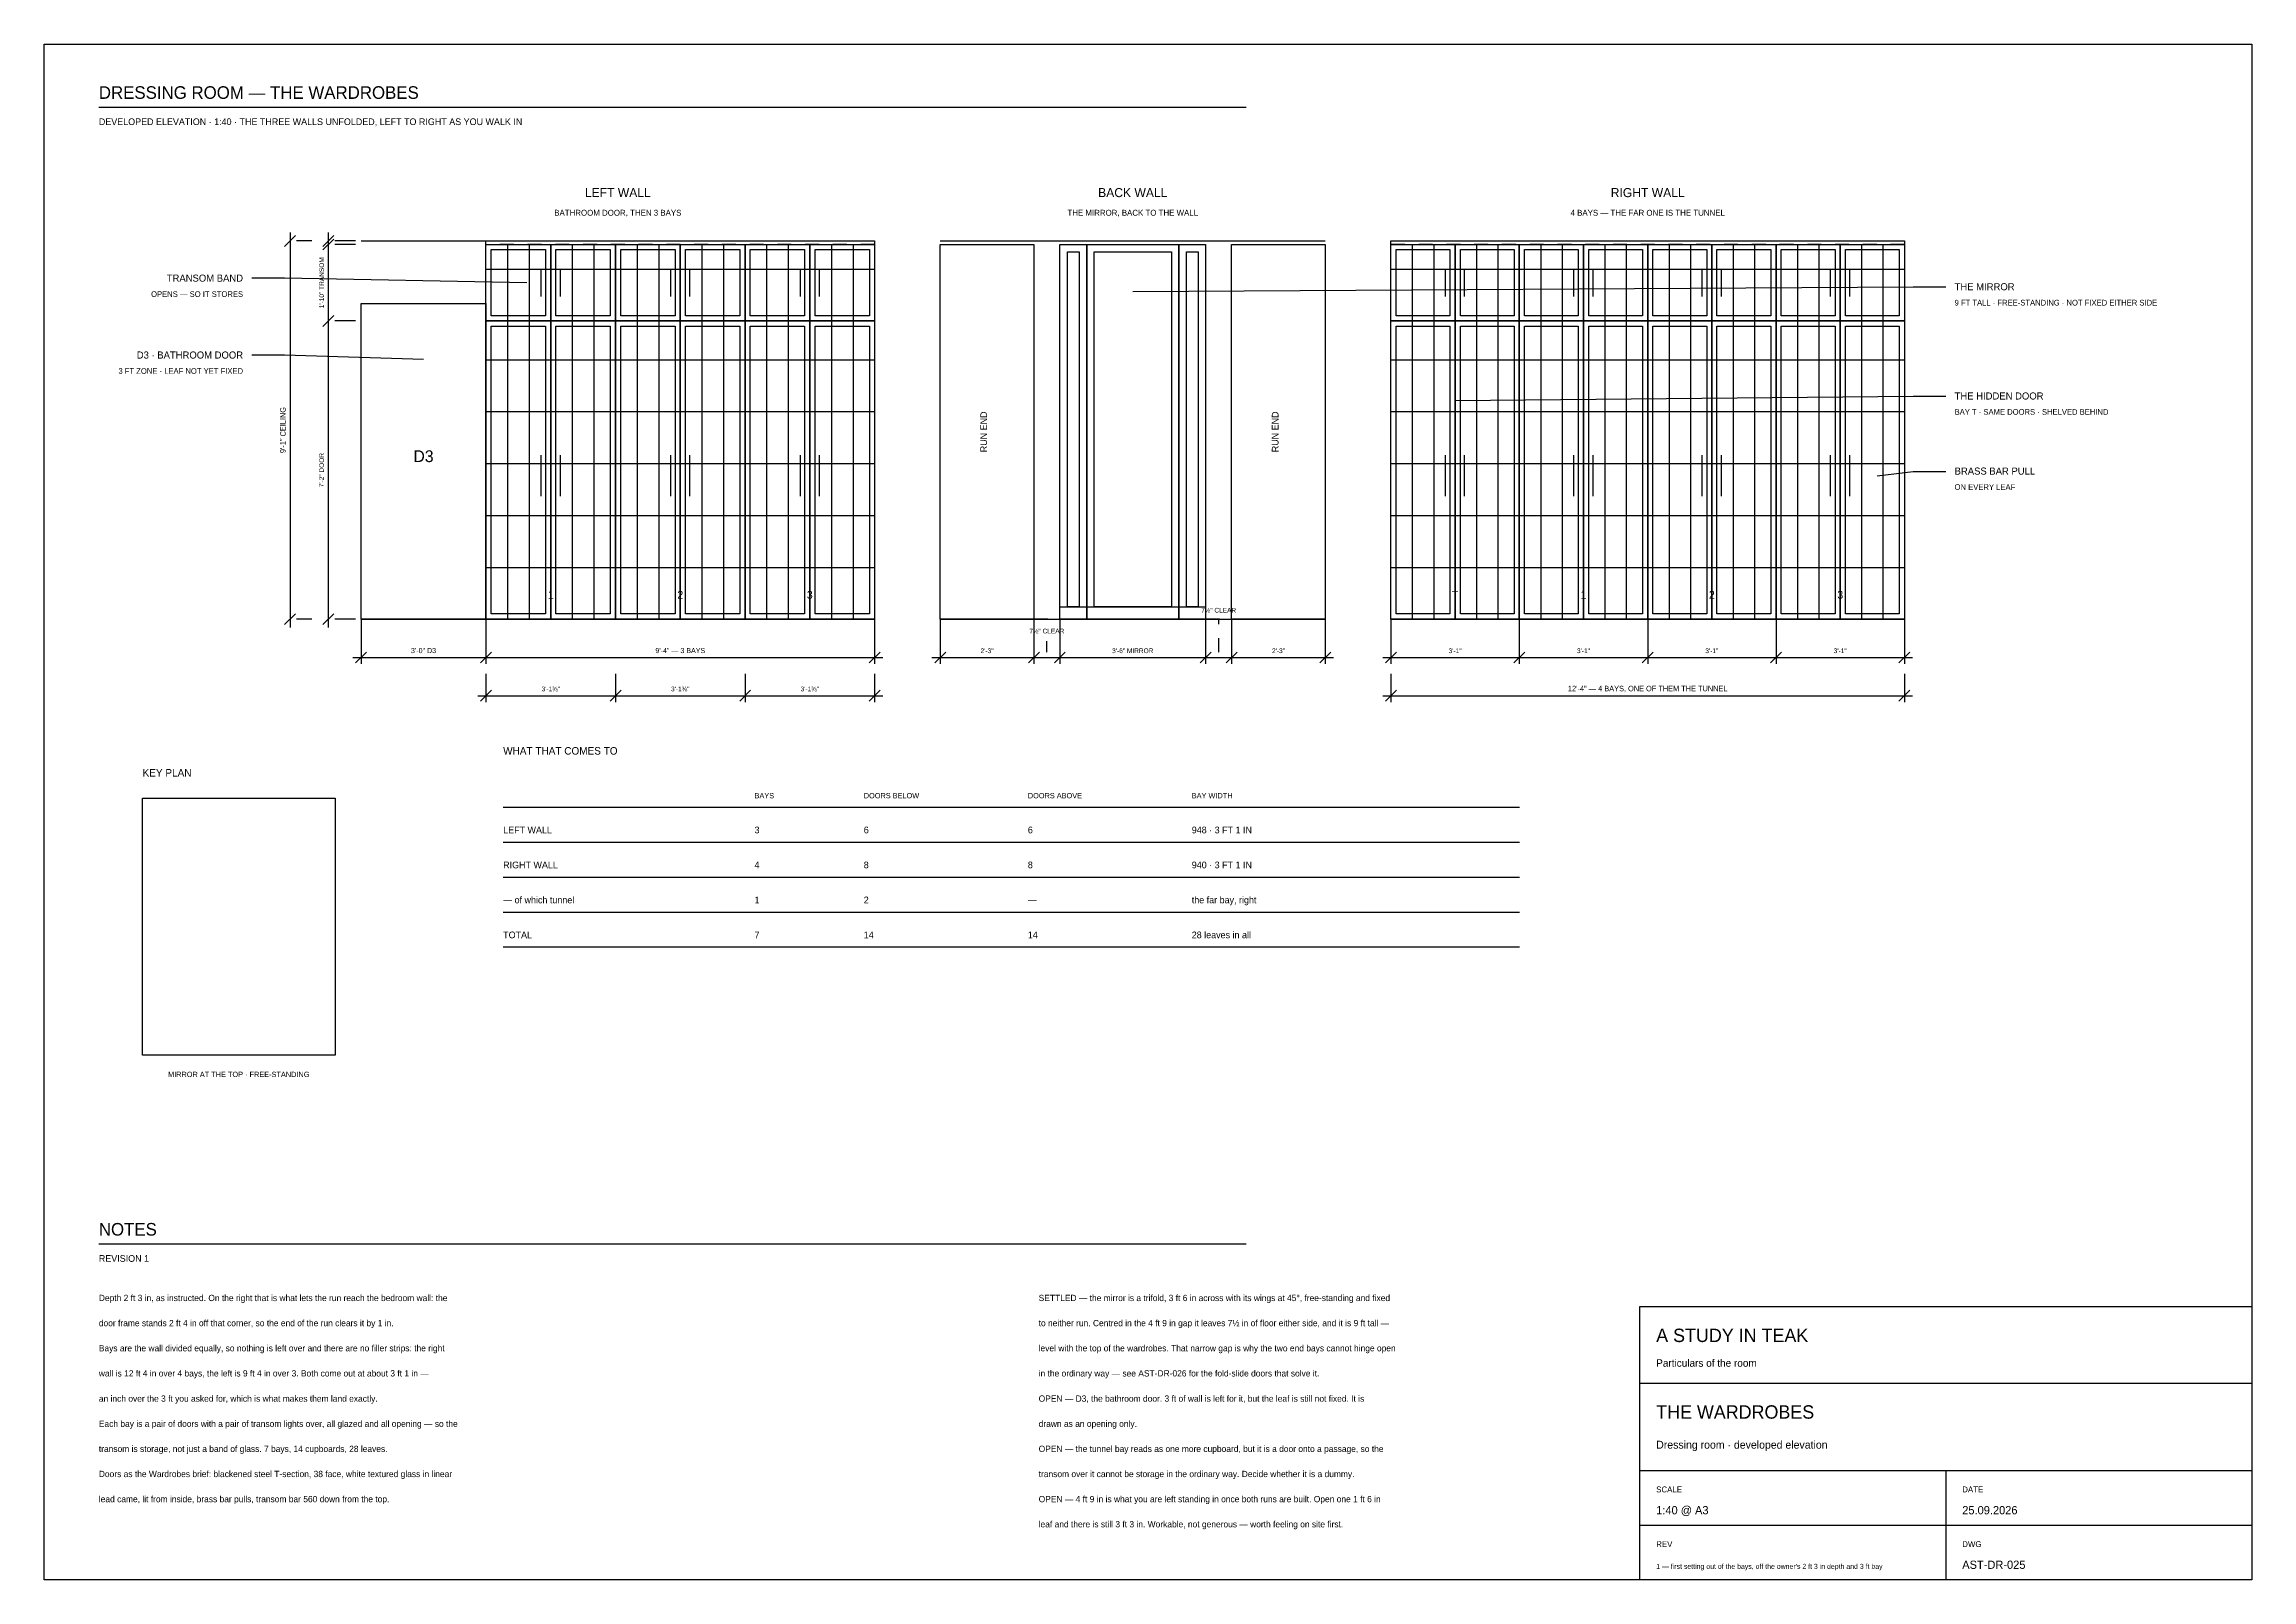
# Model space of a CAD drawing. Header units: inches. Extents: x 0.3 to 16.2, y 0.3 to 11.4.
import ezdxf
from ezdxf.enums import TextEntityAlignment as Align

# ---------------------------------------------------------------- set-up
doc = ezdxf.new("R2010")
doc.units = ezdxf.units.IN
doc.header["$LTSCALE"] = 0.009843
doc.header["$MEASUREMENT"] = 0
doc.linetypes.add('DASHED', pattern=[0.6, 0.5, -0.1])
for name, color, linetype in [('DIMENSIONS', 1, 'Continuous'), ('GEOMETRY', 7, 'Continuous'), ('TEXT', 7, 'Continuous')]:
    doc.layers.add(name, color=color, linetype=linetype)

msp = doc.modelspace()

# ---------------------------------------------------------------- linework, layer by layer
at = {"layer": 'DIMENSIONS'}
for p, q in [((2.047, 9.921), (2.126, 10)), ((2.087, 10.02), (2.087, 7.176)), ((2.244, 9.961), (2.134, 9.961)), ((2.323, 9.921), (2.402, 10)), ((2.323, 9.896), (2.402, 9.974)), ((2.362, 10.02), (2.362, 7.176)), ((2.559, 9.961), (2.409, 9.961)), ((2.559, 9.935), (2.409, 9.935)), ((2.323, 9.344), (2.402, 9.423)), ((2.559, 9.384), (2.409, 9.384)), ((2.047, 7.196), (2.126, 7.275)), ((2.244, 7.235), (2.134, 7.235)), ((2.323, 7.196), (2.402, 7.275)), ((2.559, 7.235), (2.409, 7.235)), ((2.598, 7.235), (2.598, 6.913)), ((3.498, 7.235), (3.498, 6.913)), ((6.298, 7.235), (6.298, 6.913)), ((6.77, 7.235), (6.77, 6.913)), ((7.446, 7.235), (7.446, 6.913)), ((7.633, 7.235), (7.633, 6.913)), ((8.683, 7.235), (8.683, 6.913)), ((8.87, 7.235), (8.87, 6.913)), ((9.545, 7.235), (9.545, 6.913)), ((10.018, 7.235), (10.018, 6.913)), ((10.943, 7.235), (10.943, 6.913)), ((11.868, 7.235), (11.868, 6.913)), ((12.793, 7.235), (12.793, 6.913)), ((13.717, 7.235), (13.717, 6.913)), ((2.559, 6.92), (2.638, 6.999)), ((3.459, 6.92), (3.537, 6.999)), ((6.259, 6.92), (6.337, 6.999)), ((6.731, 6.92), (6.81, 6.999)), ((7.407, 6.92), (7.485, 6.999)), ((7.594, 6.92), (7.672, 6.999)), ((8.644, 6.92), (8.722, 6.999)), ((8.831, 6.92), (8.909, 6.999)), ((9.506, 6.92), (9.585, 6.999)), ((9.978, 6.92), (10.057, 6.999)), ((10.903, 6.92), (10.982, 6.999)), ((11.828, 6.92), (11.907, 6.999)), ((12.753, 6.92), (12.832, 6.999)), ((13.678, 6.92), (13.757, 6.999)), ((2.539, 6.96), (6.357, 6.96)), ((3.498, 6.842), (3.498, 6.637)), ((4.431, 6.842), (4.431, 6.637)), ((5.365, 6.842), (5.365, 6.637)), ((6.298, 6.842), (6.298, 6.637)), ((6.711, 6.96), (9.604, 6.96)), ((9.959, 6.96), (13.776, 6.96)), ((10.018, 6.842), (10.018, 6.637)), ((13.717, 6.842), (13.717, 6.637)), ((3.439, 6.684), (6.357, 6.684)), ((3.459, 6.645), (3.537, 6.724)), ((4.392, 6.645), (4.471, 6.724)), ((5.326, 6.645), (5.404, 6.724)), ((6.259, 6.645), (6.337, 6.724)), ((9.959, 6.684), (13.776, 6.684)), ((9.978, 6.645), (10.057, 6.724)), ((13.678, 6.645), (13.757, 6.724))]:
    msp.add_line(p, q, dxfattribs=at)
at = {"layer": 'DIMENSIONS', "linetype": 'DASHED'}
for p, q in [((8.777, 6.999), (8.777, 7.228)), ((7.539, 6.999), (7.539, 7.078))]:
    msp.add_line(p, q, dxfattribs=at)
at = {"layer": 'GEOMETRY'}
for p, q in [((0.709, 10.925), (8.976, 10.925)), ((2.598, 9.961), (6.298, 9.961)), ((3.654, 9.935), (3.654, 9.384)), ((3.809, 9.935), (3.809, 9.384)), ((4.12, 9.935), (4.12, 9.384)), ((4.276, 9.935), (4.276, 9.384)), ((4.587, 9.935), (4.587, 9.384)), ((4.743, 9.935), (4.743, 9.384)), ((5.054, 9.935), (5.054, 9.384)), ((5.209, 9.935), (5.209, 9.384)), ((5.52, 9.935), (5.52, 9.384)), ((5.676, 9.935), (5.676, 9.384)), ((5.987, 9.935), (5.987, 9.384)), ((6.143, 9.935), (6.143, 9.384)), ((6.771, 9.961), (9.545, 9.961)), ((10.018, 9.961), (13.718, 9.961)), ((10.172, 9.935), (10.172, 9.384)), ((10.326, 9.935), (10.326, 9.384)), ((10.634, 9.935), (10.634, 9.384)), ((10.789, 9.935), (10.789, 9.384)), ((11.097, 9.935), (11.097, 9.384)), ((11.251, 9.935), (11.251, 9.384)), ((11.559, 9.935), (11.559, 9.384)), ((11.713, 9.935), (11.713, 9.384)), ((12.022, 9.935), (12.022, 9.384)), ((12.176, 9.935), (12.176, 9.384)), ((12.484, 9.935), (12.484, 9.384)), ((12.638, 9.935), (12.638, 9.384)), ((12.947, 9.935), (12.947, 9.384)), ((13.101, 9.935), (13.101, 9.384)), ((13.409, 9.935), (13.409, 9.384)), ((13.563, 9.935), (13.563, 9.384)), ((3.498, 9.758), (3.965, 9.758)), ((3.896, 9.561), (3.896, 9.758)), ((3.965, 9.758), (4.431, 9.758)), ((4.034, 9.561), (4.034, 9.758)), ((4.431, 9.758), (4.898, 9.758)), ((4.829, 9.561), (4.829, 9.758)), ((4.898, 9.758), (5.365, 9.758)), ((4.967, 9.561), (4.967, 9.758)), ((5.365, 9.758), (5.832, 9.758)), ((5.763, 9.561), (5.763, 9.758)), ((5.832, 9.758), (6.298, 9.758)), ((5.9, 9.561), (5.9, 9.758)), ((10.018, 9.758), (10.48, 9.758)), ((10.411, 9.561), (10.411, 9.758)), ((10.48, 9.758), (10.943, 9.758)), ((10.549, 9.561), (10.549, 9.758)), ((10.943, 9.758), (11.405, 9.758)), ((11.336, 9.561), (11.336, 9.758)), ((11.405, 9.758), (11.868, 9.758)), ((11.474, 9.561), (11.474, 9.758)), ((11.868, 9.758), (12.33, 9.758)), ((12.261, 9.561), (12.261, 9.758)), ((12.33, 9.758), (12.793, 9.758)), ((12.399, 9.561), (12.399, 9.758)), ((12.793, 9.758), (13.255, 9.758)), ((13.186, 9.561), (13.186, 9.758)), ((13.255, 9.758), (13.718, 9.758)), ((13.324, 9.561), (13.324, 9.758)), ((3.654, 9.384), (3.654, 7.235)), ((3.809, 9.384), (3.809, 7.235)), ((4.12, 9.384), (4.12, 7.235)), ((4.276, 9.384), (4.276, 7.235)), ((4.587, 9.384), (4.587, 7.235)), ((4.743, 9.384), (4.743, 7.235)), ((5.054, 9.384), (5.054, 7.235)), ((5.209, 9.384), (5.209, 7.235)), ((5.52, 9.384), (5.52, 7.235)), ((5.676, 9.384), (5.676, 7.235)), ((5.987, 9.384), (5.987, 7.235)), ((6.143, 9.384), (6.143, 7.235)), ((10.172, 9.384), (10.172, 7.235)), ((10.326, 9.384), (10.326, 7.235)), ((10.634, 9.384), (10.634, 7.235)), ((10.789, 9.384), (10.789, 7.235)), ((11.097, 9.384), (11.097, 7.235)), ((11.251, 9.384), (11.251, 7.235)), ((11.559, 9.384), (11.559, 7.235)), ((11.713, 9.384), (11.713, 7.235)), ((12.022, 9.384), (12.022, 7.235)), ((12.176, 9.384), (12.176, 7.235)), ((12.484, 9.384), (12.484, 7.235)), ((12.638, 9.384), (12.638, 7.235)), ((12.947, 9.384), (12.947, 7.235)), ((13.101, 9.384), (13.101, 7.235)), ((13.409, 9.384), (13.409, 7.235)), ((13.563, 9.384), (13.563, 7.235)), ((3.498, 9.105), (3.965, 9.105)), ((3.965, 9.105), (4.431, 9.105)), ((4.431, 9.105), (4.898, 9.105)), ((4.898, 9.105), (5.365, 9.105)), ((5.365, 9.105), (5.832, 9.105)), ((5.832, 9.105), (6.298, 9.105)), ((10.018, 9.105), (10.48, 9.105)), ((10.48, 9.105), (10.943, 9.105)), ((10.943, 9.105), (11.405, 9.105)), ((11.405, 9.105), (11.868, 9.105)), ((11.868, 9.105), (12.33, 9.105)), ((12.33, 9.105), (12.793, 9.105)), ((12.793, 9.105), (13.255, 9.105)), ((13.255, 9.105), (13.718, 9.105)), ((3.498, 8.731), (3.965, 8.731)), ((3.965, 8.731), (4.431, 8.731)), ((4.431, 8.731), (4.898, 8.731)), ((4.898, 8.731), (5.365, 8.731)), ((5.365, 8.731), (5.832, 8.731)), ((5.832, 8.731), (6.298, 8.731)), ((10.018, 8.731), (10.48, 8.731)), ((10.48, 8.731), (10.943, 8.731)), ((10.943, 8.731), (11.405, 8.731)), ((11.405, 8.731), (11.868, 8.731)), ((11.868, 8.731), (12.33, 8.731)), ((12.33, 8.731), (12.793, 8.731)), ((12.793, 8.731), (13.255, 8.731)), ((13.255, 8.731), (13.718, 8.731)), ((3.498, 8.357), (3.965, 8.357)), ((3.896, 8.121), (3.896, 8.416)), ((3.965, 8.357), (4.431, 8.357)), ((4.034, 8.121), (4.034, 8.416)), ((4.431, 8.357), (4.898, 8.357)), ((4.829, 8.121), (4.829, 8.416)), ((4.898, 8.357), (5.365, 8.357)), ((4.967, 8.121), (4.967, 8.416)), ((5.365, 8.357), (5.832, 8.357)), ((5.763, 8.121), (5.763, 8.416)), ((5.832, 8.357), (6.298, 8.357)), ((5.9, 8.121), (5.9, 8.416)), ((10.018, 8.357), (10.48, 8.357)), ((10.411, 8.121), (10.411, 8.416)), ((10.48, 8.357), (10.943, 8.357)), ((10.549, 8.121), (10.549, 8.416)), ((10.943, 8.357), (11.405, 8.357)), ((11.336, 8.121), (11.336, 8.416)), ((11.405, 8.357), (11.868, 8.357)), ((11.474, 8.121), (11.474, 8.416)), ((11.868, 8.357), (12.33, 8.357)), ((12.261, 8.121), (12.261, 8.416)), ((12.33, 8.357), (12.793, 8.357)), ((12.399, 8.121), (12.399, 8.416)), ((12.793, 8.357), (13.255, 8.357)), ((13.186, 8.121), (13.186, 8.416)), ((13.255, 8.357), (13.718, 8.357)), ((13.324, 8.121), (13.324, 8.416)), ((3.498, 7.983), (3.965, 7.983)), ((3.965, 7.983), (4.431, 7.983)), ((4.431, 7.983), (4.898, 7.983)), ((4.898, 7.983), (5.365, 7.983)), ((5.365, 7.983), (5.832, 7.983)), ((5.832, 7.983), (6.298, 7.983)), ((10.018, 7.983), (10.48, 7.983)), ((10.48, 7.983), (10.943, 7.983)), ((10.943, 7.983), (11.405, 7.983)), ((11.405, 7.983), (11.868, 7.983)), ((11.868, 7.983), (12.33, 7.983)), ((12.33, 7.983), (12.793, 7.983)), ((12.793, 7.983), (13.255, 7.983)), ((13.255, 7.983), (13.718, 7.983)), ((3.498, 7.609), (3.965, 7.609)), ((3.965, 7.609), (4.431, 7.609)), ((4.431, 7.609), (4.898, 7.609)), ((4.898, 7.609), (5.365, 7.609)), ((5.365, 7.609), (5.832, 7.609)), ((5.832, 7.609), (6.298, 7.609)), ((10.018, 7.609), (10.48, 7.609)), ((10.48, 7.609), (10.943, 7.609)), ((10.943, 7.609), (11.405, 7.609)), ((11.405, 7.609), (11.868, 7.609)), ((11.868, 7.609), (12.33, 7.609)), ((12.33, 7.609), (12.793, 7.609)), ((12.793, 7.609), (13.255, 7.609)), ((13.255, 7.609), (13.718, 7.609)), ((2.598, 7.235), (6.298, 7.235)), ((6.771, 7.235), (9.545, 7.235)), ((10.018, 7.235), (13.718, 7.235)), ((3.622, 5.882), (10.945, 5.882)), ((3.622, 5.63), (10.945, 5.63)), ((3.622, 5.378), (10.945, 5.378)), ((3.622, 5.126), (10.945, 5.126)), ((3.622, 4.874), (10.945, 4.874)), ((0.709, 2.736), (8.976, 2.736)), ((11.811, 1.732), (16.22, 1.732)), ((11.811, 1.102), (16.22, 1.102)), ((14.016, 1.102), (14.016, 0.315)), ((11.811, 0.709), (16.22, 0.709))]:
    msp.add_line(p, q, dxfattribs=at)
at = {"layer": 'GEOMETRY', "linetype": 'DASHED'}
for p, q in [((7.446, 7.239), (7.633, 7.239)), ((8.683, 7.239), (8.87, 7.239))]:
    msp.add_line(p, q, dxfattribs=at)
at = {"layer": 'GEOMETRY'}
for points in [[(0.315, 11.378), (16.22, 11.378), (16.22, 0.315), (0.315, 0.315), (0.315, 11.378)], [(3.498, 9.935), (3.965, 9.935), (3.965, 9.384), (3.498, 9.384), (3.498, 9.935)], [(3.535, 9.898), (3.927, 9.898), (3.927, 9.421), (3.535, 9.421), (3.535, 9.898)], [(3.965, 9.935), (4.431, 9.935), (4.431, 9.384), (3.965, 9.384), (3.965, 9.935)], [(4.002, 9.898), (4.394, 9.898), (4.394, 9.421), (4.002, 9.421), (4.002, 9.898)], [(4.431, 9.935), (4.898, 9.935), (4.898, 9.384), (4.431, 9.384), (4.431, 9.935)], [(4.469, 9.898), (4.861, 9.898), (4.861, 9.421), (4.469, 9.421), (4.469, 9.898)], [(4.898, 9.935), (5.365, 9.935), (5.365, 9.384), (4.898, 9.384), (4.898, 9.935)], [(4.936, 9.898), (5.327, 9.898), (5.327, 9.421), (4.936, 9.421), (4.936, 9.898)], [(5.365, 9.935), (5.832, 9.935), (5.832, 9.384), (5.365, 9.384), (5.365, 9.935)], [(5.402, 9.898), (5.794, 9.898), (5.794, 9.421), (5.402, 9.421), (5.402, 9.898)], [(5.832, 9.935), (6.298, 9.935), (6.298, 9.384), (5.832, 9.384), (5.832, 9.935)], [(5.869, 9.898), (6.261, 9.898), (6.261, 9.421), (5.869, 9.421), (5.869, 9.898)], [(6.771, 9.935), (7.446, 9.935), (7.446, 7.235), (6.771, 7.235), (6.771, 9.935)], [(7.633, 9.935), (7.826, 9.935), (7.826, 7.235), (7.633, 7.235), (7.633, 9.935)], [(7.687, 9.881), (7.772, 9.881), (7.772, 7.324), (7.687, 7.324), (7.687, 9.881)], [(7.826, 9.935), (8.49, 9.935), (8.49, 7.235), (7.826, 7.235), (7.826, 9.935)], [(7.88, 9.881), (8.436, 9.881), (8.436, 7.324), (7.88, 7.324), (7.88, 9.881)], [(8.49, 9.935), (8.683, 9.935), (8.683, 7.235), (8.49, 7.235), (8.49, 9.935)], [(8.544, 9.881), (8.629, 9.881), (8.629, 7.324), (8.544, 7.324), (8.544, 9.881)], [(8.87, 9.935), (9.545, 9.935), (9.545, 7.235), (8.87, 7.235), (8.87, 9.935)], [(10.018, 9.935), (10.48, 9.935), (10.48, 9.384), (10.018, 9.384), (10.018, 9.935)], [(10.055, 9.898), (10.443, 9.898), (10.443, 9.421), (10.055, 9.421), (10.055, 9.898)], [(10.48, 9.935), (10.943, 9.935), (10.943, 9.384), (10.48, 9.384), (10.48, 9.935)], [(10.518, 9.898), (10.905, 9.898), (10.905, 9.421), (10.518, 9.421), (10.518, 9.898)], [(10.943, 9.935), (11.405, 9.935), (11.405, 9.384), (10.943, 9.384), (10.943, 9.935)], [(10.98, 9.898), (11.368, 9.898), (11.368, 9.421), (10.98, 9.421), (10.98, 9.898)], [(11.405, 9.935), (11.868, 9.935), (11.868, 9.384), (11.405, 9.384), (11.405, 9.935)], [(11.443, 9.898), (11.83, 9.898), (11.83, 9.421), (11.443, 9.421), (11.443, 9.898)], [(11.868, 9.935), (12.33, 9.935), (12.33, 9.384), (11.868, 9.384), (11.868, 9.935)], [(11.905, 9.898), (12.293, 9.898), (12.293, 9.421), (11.905, 9.421), (11.905, 9.898)], [(12.33, 9.935), (12.793, 9.935), (12.793, 9.384), (12.33, 9.384), (12.33, 9.935)], [(12.367, 9.898), (12.755, 9.898), (12.755, 9.421), (12.367, 9.421), (12.367, 9.898)], [(12.793, 9.935), (13.255, 9.935), (13.255, 9.384), (12.793, 9.384), (12.793, 9.935)], [(12.83, 9.898), (13.218, 9.898), (13.218, 9.421), (12.83, 9.421), (12.83, 9.898)], [(13.255, 9.935), (13.718, 9.935), (13.718, 9.384), (13.255, 9.384), (13.255, 9.935)], [(13.292, 9.898), (13.68, 9.898), (13.68, 9.421), (13.292, 9.421), (13.292, 9.898)], [(3.793, 9.659), (2.047, 9.691), (1.811, 9.691)], [(8.158, 9.597), (13.78, 9.629), (14.016, 9.629)], [(2.598, 9.51), (3.498, 9.51), (3.498, 7.235), (2.598, 7.235), (2.598, 9.51)], [(3.498, 9.384), (3.965, 9.384), (3.965, 7.235), (3.498, 7.235), (3.498, 9.384)], [(3.535, 9.346), (3.927, 9.346), (3.927, 7.273), (3.535, 7.273), (3.535, 9.346)], [(3.965, 9.384), (4.431, 9.384), (4.431, 7.235), (3.965, 7.235), (3.965, 9.384)], [(4.002, 9.346), (4.394, 9.346), (4.394, 7.273), (4.002, 7.273), (4.002, 9.346)], [(4.431, 9.384), (4.898, 9.384), (4.898, 7.235), (4.431, 7.235), (4.431, 9.384)], [(4.469, 9.346), (4.861, 9.346), (4.861, 7.273), (4.469, 7.273), (4.469, 9.346)], [(4.898, 9.384), (5.365, 9.384), (5.365, 7.235), (4.898, 7.235), (4.898, 9.384)], [(4.936, 9.346), (5.327, 9.346), (5.327, 7.273), (4.936, 7.273), (4.936, 9.346)], [(5.365, 9.384), (5.832, 9.384), (5.832, 7.235), (5.365, 7.235), (5.365, 9.384)], [(5.402, 9.346), (5.794, 9.346), (5.794, 7.273), (5.402, 7.273), (5.402, 9.346)], [(5.832, 9.384), (6.298, 9.384), (6.298, 7.235), (5.832, 7.235), (5.832, 9.384)], [(5.869, 9.346), (6.261, 9.346), (6.261, 7.273), (5.869, 7.273), (5.869, 9.346)], [(10.018, 9.384), (10.48, 9.384), (10.48, 7.235), (10.018, 7.235), (10.018, 9.384)], [(10.055, 9.346), (10.443, 9.346), (10.443, 7.273), (10.055, 7.273), (10.055, 9.346)], [(10.48, 9.384), (10.943, 9.384), (10.943, 7.235), (10.48, 7.235), (10.48, 9.384)], [(10.518, 9.346), (10.905, 9.346), (10.905, 7.273), (10.518, 7.273), (10.518, 9.346)], [(10.943, 9.384), (11.405, 9.384), (11.405, 7.235), (10.943, 7.235), (10.943, 9.384)], [(10.98, 9.346), (11.368, 9.346), (11.368, 7.273), (10.98, 7.273), (10.98, 9.346)], [(11.405, 9.384), (11.868, 9.384), (11.868, 7.235), (11.405, 7.235), (11.405, 9.384)], [(11.443, 9.346), (11.83, 9.346), (11.83, 7.273), (11.443, 7.273), (11.443, 9.346)], [(11.868, 9.384), (12.33, 9.384), (12.33, 7.235), (11.868, 7.235), (11.868, 9.384)], [(11.905, 9.346), (12.293, 9.346), (12.293, 7.273), (11.905, 7.273), (11.905, 9.346)], [(12.33, 9.384), (12.793, 9.384), (12.793, 7.235), (12.33, 7.235), (12.33, 9.384)], [(12.367, 9.346), (12.755, 9.346), (12.755, 7.273), (12.367, 7.273), (12.367, 9.346)], [(12.793, 9.384), (13.255, 9.384), (13.255, 7.235), (12.793, 7.235), (12.793, 9.384)], [(12.83, 9.346), (13.218, 9.346), (13.218, 7.273), (12.83, 7.273), (12.83, 9.346)], [(13.255, 9.384), (13.718, 9.384), (13.718, 7.235), (13.255, 7.235), (13.255, 9.384)], [(13.292, 9.346), (13.68, 9.346), (13.68, 7.273), (13.292, 7.273), (13.292, 9.346)], [(3.048, 9.106), (2.047, 9.137), (1.811, 9.137)], [(10.48, 8.81), (13.78, 8.842), (14.016, 8.842)], [(13.52, 8.269), (13.78, 8.3), (14.016, 8.3)], [(7.633, 7.324), (8.683, 7.324), (8.683, 7.235), (7.633, 7.235), (7.633, 7.324)], [(1.024, 5.945), (2.411, 5.945), (2.411, 4.095), (1.024, 4.095), (1.024, 5.945)], [(11.811, 2.283), (16.22, 2.283), (16.22, 0.315), (11.811, 0.315), (11.811, 2.283)]]:
    msp.add_lwpolyline(points, dxfattribs=at)
at = {"layer": 'GEOMETRY', "linetype": 'DASHED'}
for points in [[(3.498, 9.961), (6.298, 9.961), (6.298, 9.935), (3.498, 9.935), (3.498, 9.961)], [(10.018, 9.961), (13.718, 9.961), (13.718, 9.935), (10.018, 9.935), (10.018, 9.961)]]:
    msp.add_lwpolyline(points, dxfattribs=at)

# ---------------------------------------------------------------- texts
at = {"layer": 'TEXT'}
for s, height, p in [('DRESSING ROOM — THE WARDROBES', 0.09071, (0.709, 10.984)), ('DEVELOPED ELEVATION · 1:40 · THE THREE WALLS UNFOLDED, LEFT TO RIGHT AS YOU WALK IN', 0.04819, (0.709, 10.795)), ('THE MIRROR', 0.051, (14.079, 9.605)), ('9 FT TALL · FREE-STANDING · NOT FIXED EITHER SIDE', 0.0411, (14.079, 9.495)), ('THE HIDDEN DOOR', 0.05102, (14.079, 8.818)), ('BAY T · SAME DOORS · SHELVED BEHIND', 0.0411, (14.079, 8.708)), ('BRASS BAR PULL', 0.05102, (14.079, 8.277)), ('ON EVERY LEAF', 0.0411, (14.079, 8.167)), ('WHAT THAT COMES TO', 0.05386, (3.622, 6.26)), ('KEY PLAN', 0.0539, (1.024, 6.102)), ('BAYS', 0.0383, (5.433, 5.945)), ('DOORS BELOW', 0.03827, (6.22, 5.945)), ('DOORS ABOVE', 0.03827, (7.402, 5.945)), ('BAY WIDTH', 0.0383, (8.583, 5.945)), ('LEFT WALL', 0.0482, (3.622, 5.693)), ('3', 0.0482, (5.433, 5.693)), ('6', 0.0482, (6.22, 5.693)), ('6', 0.0482, (7.402, 5.693)), ('948 · 3 FT 1 IN', 0.04819, (8.583, 5.693)), ('RIGHT WALL', 0.0482, (3.622, 5.441)), ('4', 0.0482, (5.433, 5.441)), ('8', 0.0482, (6.22, 5.441)), ('8', 0.0482, (7.402, 5.441)), ('940 · 3 FT 1 IN', 0.04819, (8.583, 5.441)), ('— of which tunnel', 0.04819, (3.622, 5.189)), ('1', 0.0482, (5.433, 5.189)), ('2', 0.0482, (6.22, 5.189)), ('—', 0.0482, (7.402, 5.189)), ('the far bay, right', 0.04819, (8.583, 5.189)), ('TOTAL', 0.0482, (3.622, 4.937)), ('7', 0.0482, (5.433, 4.937)), ('14', 0.0482, (6.22, 4.937)), ('14', 0.0482, (7.402, 4.937)), ('28 leaves in all', 0.04819, (8.583, 4.937)), ('NOTES', 0.0907, (0.709, 2.795)), ('REVISION 1', 0.0482, (0.709, 2.606)), ('Depth 2 ft 3 in, as instructed. On the right that is what lets the run reach the bedroom wall: the', 0.04535, (0.709, 2.323)), ('SETTLED — the mirror is a trifold, 3 ft 6 in across with its wings at 45°, free-standing and fixed', 0.04535, (7.48, 2.323)), ('door frame stands 2 ft 4 in off that corner, so the end of the run clears it by 1 in.', 0.04535, (0.709, 2.142)), ('to neither run. Centred in the 4 ft 9 in gap it leaves 7½ in of floor either side, and it is 9 ft tall —', 0.045354, (7.48, 2.142)), ('A STUDY IN TEAK', 0.09638, (11.929, 2.028)), ('Bays are the wall divided equally, so nothing is left over and there are no filler strips: the right', 0.04535, (0.709, 1.961)), ('level with the top of the wardrobes. That narrow gap is why the two end bays cannot hinge open', 0.04535, (7.48, 1.961)), ('wall is 12 ft 4 in over 4 bays, the left is 9 ft 4 in over 3. Both come out at about 3 ft 1 in —', 0.04535, (0.709, 1.78)), ('in the ordinary way — see AST-DR-026 for the fold-slide doors that solve it.', 0.04535, (7.48, 1.78)), ('Particulars of the room', 0.05386, (11.929, 1.85)), ('an inch over the 3 ft you asked for, which is what makes them land exactly.', 0.04535, (0.709, 1.598)), ('OPEN — D3, the bathroom door. 3 ft of wall is left for it, but the leaf is still not fixed. It is', 0.04535, (7.48, 1.598)), ('Each bay is a pair of doors with a pair of transom lights over, all glazed and all opening — so the', 0.04535, (0.709, 1.417)), ('drawn as an opening only.', 0.04535, (7.48, 1.417)), ('THE WARDROBES', 0.09638, (11.929, 1.476)), ('transom is storage, not just a band of glass. 7 bays, 14 cupboards, 28 leaves.', 0.04535, (0.709, 1.236)), ('OPEN — the tunnel bay reads as one more cupboard, but it is a door onto a passage, so the', 0.04535, (7.48, 1.236)), ('Dressing room · developed elevation', 0.05669, (11.929, 1.26)), ('Doors as the Wardrobes brief: blackened steel T-section, 38 face, white textured glass in linear', 0.04535, (0.709, 1.055)), ('transom over it cannot be storage in the ordinary way. Decide whether it is a dummy.', 0.04535, (7.48, 1.055)), ('SCALE', 0.0425, (11.929, 0.945)), ('DATE', 0.0425, (14.134, 0.945)), ('lead came, lit from inside, brass bar pulls, transom bar 560 down from the top.', 0.04535, (0.709, 0.874)), ('OPEN — 4 ft 9 in is what you are left standing in once both runs are built. Open one 1 ft 6 in', 0.04535, (7.48, 0.874)), ('1:40 @ A3', 0.0595, (11.929, 0.787)), ('25.09.2026', 0.0595, (14.134, 0.787)), ('leaf and there is still 3 ft 3 in. Workable, not generous — worth feeling on site first.', 0.04535, (7.48, 0.693)), ('REV', 0.0425, (11.929, 0.551)), ('DWG', 0.0425, (14.134, 0.551)), ("1 — first setting out of the bays, off the owner's 2 ft 3 in depth and 3 ft bay", 0.03617, (11.929, 0.394)), ('AST-DR-025', 0.0595, (14.134, 0.394))]:
    msp.add_text(s, height=height, dxfattribs=at).set_placement(p)
for s, height, p in [('LEFT WALL', 0.0652, (4.448, 10.276)), ('BACK WALL', 0.0652, (8.158, 10.276)), ('RIGHT WALL', 0.0652, (11.868, 10.276)), ('BATHROOM DOOR, THEN 3 BAYS', 0.04252, (4.448, 10.142)), ('THE MIRROR, BACK TO THE WALL', 0.04252, (8.158, 10.142)), ('4 BAYS — THE FAR ONE IS THE TUNNEL', 0.04252, (11.868, 10.142)), ('D3', 0.085, (3.048, 8.367)), ('1', 0.0567, (3.965, 7.383)), ('2', 0.0567, (4.898, 7.383)), ('3', 0.0567, (5.831, 7.383)), ('7½" CLEAR', 0.034, (8.777, 7.283)), ('T', 0.0567, (10.48, 7.383)), ('1', 0.0567, (11.405, 7.383)), ('2', 0.0567, (12.33, 7.383)), ('3', 0.0567, (13.255, 7.383)), ('7½" CLEAR', 0.034, (7.539, 7.133)), ('3\'-0" D3', 0.0369, (3.048, 6.991)), ('9\'-4" — 3 BAYS', 0.03685, (4.898, 6.991)), ('2\'-3"', 0.034, (7.108, 6.991)), ('3\'-6" MIRROR', 0.03402, (8.158, 6.991)), ('2\'-3"', 0.034, (9.208, 6.991)), ('3\'-1"', 0.034, (10.48, 6.991)), ('3\'-1"', 0.034, (11.405, 6.991)), ('3\'-1"', 0.034, (12.33, 6.991)), ('3\'-1"', 0.034, (13.255, 6.991)), ('3\'-1⅜"', 0.034, (3.965, 6.716)), ('3\'-1⅜"', 0.034, (4.898, 6.716)), ('3\'-1⅜"', 0.034, (5.831, 6.716)), ('12\'-4" — 4 BAYS, ONE OF THEM THE TUNNEL', 0.03969, (11.868, 6.716)), ('MIRROR AT THE TOP · FREE-STANDING', 0.03827, (1.717, 3.937))]:
    msp.add_text(s, height=height, dxfattribs=at).set_placement(p, align=Align.CENTER)
for s, height, p in [('TRANSOM BAND', 0.05102, (1.748, 9.667)), ('OPENS — SO IT STORES', 0.0411, (1.748, 9.557)), ('D3 · BATHROOM DOOR', 0.05102, (1.748, 9.113)), ('3 FT ZONE · LEAF NOT YET FIXED', 0.0411, (1.748, 9.003))]:
    msp.add_text(s, height=height, dxfattribs=at).set_placement(p, align=Align.RIGHT)
for s, height, p in [('1\'-10" TRANSOM', 0.03402, (2.331, 9.659)), ('9\'-1" CEILING', 0.03969, (2.055, 8.598)), ('RUN END', 0.0482, (7.108, 8.585)), ('RUN END', 0.0482, (9.208, 8.585)), ('7\'-2" DOOR', 0.034, (2.331, 8.309))]:
    msp.add_text(s, height=height, rotation=90, dxfattribs=at).set_placement(p, align=Align.CENTER)

doc.saveas('drawing.dxf')
